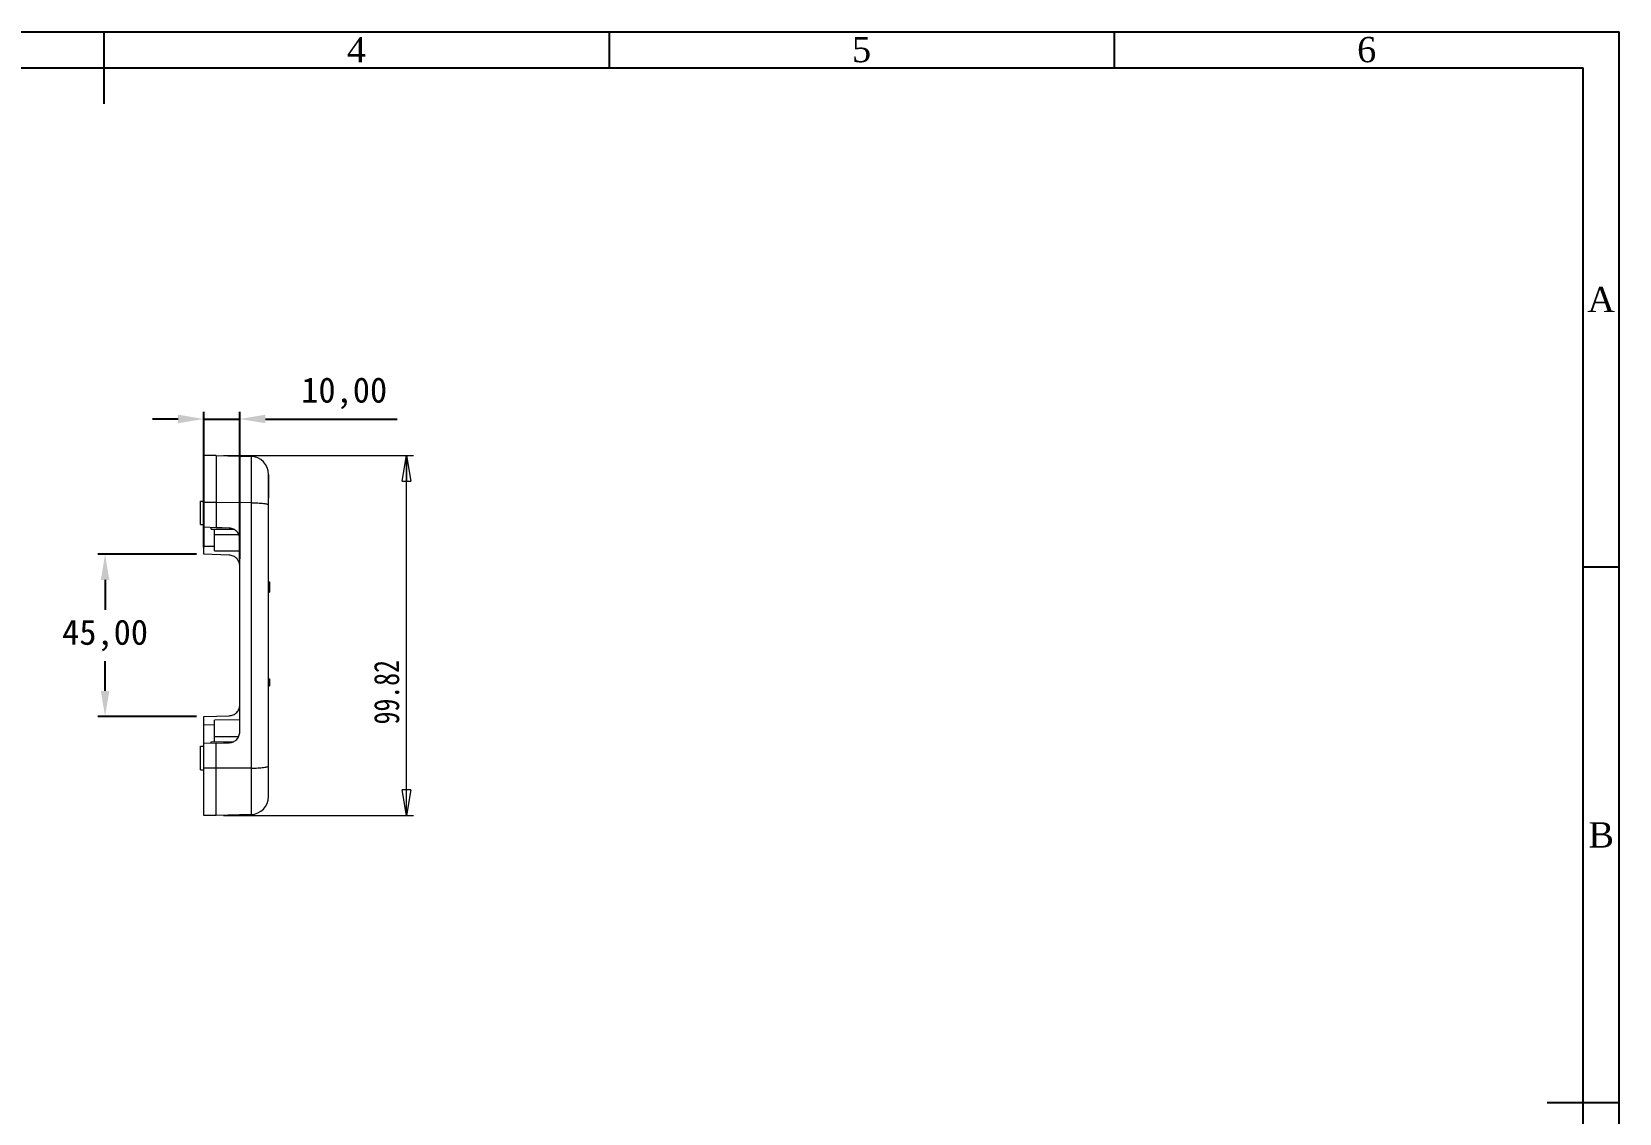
# Model space of a CAD drawing. Header units: millimetres. Extents: x 8 to 428, y 0 to 297.
# Drawn here: x 208 to 428, y 147.4 to 297.4 of the extents above; entities that cross this region are included whole.
import ezdxf

# ---------------------------------------------------------------- set-up
doc = ezdxf.new("R2010")
doc.units = ezdxf.units.MM
doc.header["$PDSIZE"] = -1
doc.styles.add('SLDTEXTSTYLE1', font='TXT', dxfattribs={"width": 0.75})
doc.dimstyles.new('ISO-25', dxfattribs={"dimtxt": 2.5, "dimasz": 2.5, "dimexe": 1.25, "dimexo": 0.625, "dimtad": 1, "dimtxsty": 'Standard', "dimcen": 2.5, "dimadec": 0, "dimazin": 0, "dimtfac": 1, "dimtmove": 0, "dimatfit": 3, "dimfxl": 1, "dimarcsym": 0})
doc.dimstyles.new('SLDDIMSTYLE0', dxfattribs={"dimtxt": 3.5, "dimasz": 3.556, "dimexe": 0, "dimexo": 0.0625, "dimgap": 0.875, "dimtad": 1, "dimlfac": 2, "dimrnd": 1e-09, "dimzin": 12, "dimdsep": 46, "dimtxsty": 'SLDTEXTSTYLE1', "dimblk1": 'CLOSED', "dimblk2": 'CLOSED', "dimsah": 1, "dimcen": 0.09, "dimadec": 0, "dimazin": 3, "dimtfac": 1, "dimtofl": 0, "dimtmove": 0, "dimatfit": 3, "dimldrblk": 'CLOSED', "dimfxl": 1, "dimfrac": 2, "dimtolj": 1, "dimtzin": 12, "dimarcsym": 0})

# ---------------------------------------------------------------- blocks, each defined once
blk = doc.blocks.new('_CLOSED')
at = {"color": 0, "linetype": 'ByBlock', "lineweight": -2}
for p, q in [((-1, 0.166667), (0, 0)), ((-1, 0.166667), (-1, -0.166667)), ((0, 0), (-1, -0.166667)), ((0, 0), (-1, 0))]:
    blk.add_line(p, q, dxfattribs=at)
blk = doc.blocks.new('_D_11')
at = {"color": 7, "linetype": 'Continuous', "lineweight": 0}
for p, q in [((234.56, 238.59), (260.9, 238.59)), ((259.9, 188.68), (259.9, 238.59)), ((234.56, 188.68), (260.9, 188.68))]:
    blk.add_line(p, q, dxfattribs=at)
at = {"color": 7, "linetype": 'Continuous', "lineweight": 0, "xscale": 3.556, "yscale": 3.556}
for p, rotation in [((259.9, 238.59, -0.91), 90.0000000000004), ((259.9, 188.68, -0.91), 270.0000000000004)]:
    blk.add_blockref('_CLOSED', p, dxfattribs=dict(at, rotation=rotation))
at = {"color": 7, "linetype": 'Continuous', "lineweight": 0, "insert": (255.39, 201.3, -0.91), "char_height": 3.5, "attachment_point": 1, "rotation": 90, "style": 'SLDTEXTSTYLE1'}
blk.add_mtext('99.82', dxfattribs=at)
blk = doc.blocks.new('*D18')
at = {"color": 0, "lineweight": -2}
for p, q in [((230.81, 224.89), (217.14, 224.89)), ((218.14, 221.33), (218.14, 217.2)), ((218.14, 205.94), (218.14, 210.07)), ((230.81, 202.39), (217.14, 202.39))]:
    blk.add_line(p, q, dxfattribs=at)
at = {"color": 0}
for points in [[(217.55, 221.33), (218.73, 221.33), (218.14, 224.89)], [(217.55, 205.94), (218.73, 205.94), (218.14, 202.39)]]:
    blk.add_solid(points, dxfattribs=at)
at = {"layer": 'Defpoints', "color": 0}
for p in [(231.81, 224.89), (218.14, 202.39), (231.81, 202.39)]:
    blk.add_point(p, dxfattribs=at)
at = {"color": 0, "insert": (218.14, 213.64), "char_height": 3.5, "attachment_point": 5}
blk.add_mtext('45,00', dxfattribs=at)
blk = doc.blocks.new('*D19')
at = {"color": 0, "lineweight": -2}
for p, q in [((231.81, 225.89), (231.81, 244.65)), ((236.81, 224.27), (236.81, 244.65)), ((228.25, 243.65), (224.69, 243.65)), ((231.81, 243.65), (236.81, 243.65)), ((240.36, 243.65), (258.63, 243.65))]:
    blk.add_line(p, q, dxfattribs=at)
at = {"color": 0}
for points in [[(228.25, 244.25), (228.25, 243.06), (231.81, 243.65)], [(240.36, 244.25), (240.36, 243.06), (236.81, 243.65)]]:
    blk.add_solid(points, dxfattribs=at)
at = {"layer": 'Defpoints', "color": 0}
for p in [(236.81, 243.65), (231.81, 224.89), (236.81, 223.27)]:
    blk.add_point(p, dxfattribs=at)
at = {"color": 0, "insert": (251.28, 247.22), "char_height": 3.5, "attachment_point": 5}
blk.add_mtext('10,00', dxfattribs=at)

msp = doc.modelspace()

# ---------------------------------------------------------------- linework, layer by layer
at = {"color": 7, "linetype": 'Continuous'}
for p, q in [((7.9759, 297.3505), (427.9759, 297.3505)), ((427.9759, 0.3505), (427.9759, 297.3505)), ((17.9759, 292.3505), (422.9759, 292.3505)), ((422.9759, 5.3505), (422.9759, 292.3505))]:
    msp.add_line(p, q, dxfattribs=at)
for p, q in [((217.9759, 297.3505), (217.9759, 287.3505)), ((287.9759, 297.3505), (287.9759, 292.3505)), ((357.9759, 297.3505), (357.9759, 292.3505)), ((427.9759, 223.1005), (422.9759, 223.1005)), ((427.9759, 148.8505), (417.9759, 148.8505))]:
    msp.add_line(p, q)
at = {"color": 7, "linetype": 'Continuous', "lineweight": 15}
for p, q in [((233.5562, 238.5928), (231.8062, 238.5928)), ((231.8062, 238.5928), (231.8062, 232.054)), ((233.5562, 238.5928), (233.5562, 232.054)), ((233.5562, 238.5928), (238.3716, 238.4667)), ((238.3716, 238.4667), (238.3716, 232.0386)), ((240.8062, 235.9675), (240.8062, 235.1217)), ((240.8062, 235.1217), (240.8062, 235.0368)), ((240.8062, 235.0368), (240.8062, 232.6953)), ((231.3562, 232.2636), (231.8062, 232.2675)), ((231.3562, 229.0136), (231.3562, 232.2636)), ((233.5562, 232.054), (231.8062, 232.054)), ((231.8062, 232.054), (231.8062, 228.6386)), ((233.5562, 232.054), (233.5562, 228.5775)), ((238.3716, 232.0386), (233.5562, 232.054)), ((238.3716, 232.0386), (238.3716, 195.2387)), ((231.3562, 229.0136), (231.8062, 229.0097)), ((233.5562, 228.5775), (231.8062, 228.6386)), ((231.8062, 226.0136), (231.8062, 228.6386)), ((232.8562, 228.3886), (232.8562, 228.5863)), ((232.8562, 228.3886), (235.9206, 228.3619)), ((233.3062, 227.6386), (233.3062, 228.3847)), ((233.3062, 225.3886), (233.3062, 227.6386)), ((236.8062, 200.2618), (236.8062, 227.0155)), ((231.8062, 226.0136), (233.3062, 226.0005)), ((231.8062, 224.8886), (231.8062, 226.0136)), ((235.3585, 224.7646), (231.8062, 224.8886)), ((233.3062, 225.3886), (236.8062, 225.3581)), ((240.8062, 221.0886), (240.9062, 221.0886)), ((240.8062, 220.3886), (240.9062, 220.3886)), ((240.9062, 221.0886), (240.9062, 220.3886)), ((240.9062, 220.3886), (240.9062, 219.6386)), ((240.8062, 219.6386), (240.9062, 219.6386)), ((240.8062, 207.6386), (240.9062, 207.6386)), ((240.8062, 207.4886), (240.9062, 207.4886)), ((240.9062, 207.6386), (240.9062, 207.4886)), ((240.9062, 207.4886), (240.9062, 206.7886)), ((240.8062, 206.7886), (240.9062, 206.7886)), ((240.8062, 206.6386), (240.9062, 206.6386)), ((240.9062, 206.7886), (240.9062, 206.6386)), ((231.8062, 202.3886), (235.3585, 202.5127)), ((231.8062, 201.2636), (231.8062, 202.3886)), ((231.8062, 201.2636), (233.3062, 201.2767)), ((231.8062, 198.6386), (231.8062, 201.2636)), ((236.8062, 201.9192), (233.3062, 201.8886)), ((233.3062, 199.6386), (233.3062, 201.8886)), ((231.3562, 198.2636), (231.8062, 198.2675)), ((231.3562, 195.0136), (231.3562, 198.2636)), ((233.5562, 198.6997), (231.8062, 198.6386)), ((231.8062, 195.2232), (231.8062, 198.6386)), ((232.8562, 198.8886), (235.9364, 198.9155)), ((232.8562, 198.7084), (232.8562, 198.8886)), ((233.3062, 198.8925), (233.3062, 199.6386)), ((233.5562, 195.2232), (233.5562, 198.6997)), ((231.3562, 195.0136), (231.8062, 195.0097)), ((233.5562, 195.2232), (231.8062, 195.2232)), ((231.8062, 188.6844), (231.8062, 195.2232)), ((238.3716, 195.2387), (233.5562, 195.2232)), ((233.5562, 188.6844), (233.5562, 195.2232)), ((238.3716, 195.2387), (238.3716, 188.8105)), ((240.8062, 193.2006), (240.8062, 194.5819)), ((240.8062, 192.2405), (240.8062, 192.4261)), ((240.8062, 192.1555), (240.8062, 192.2405)), ((240.8062, 191.3097), (240.8062, 192.1555)), ((233.5562, 188.6844), (231.8062, 188.6844)), ((238.3716, 188.8105), (233.5562, 188.6844))]:
    msp.add_line(p, q, dxfattribs=at)
at = {"color": 8, "linetype": 'Continuous', "lineweight": 15}
for p, q in [((233.3062, 227.6386), (236.6514, 227.6386)), ((233.3062, 199.6386), (236.6517, 199.6386))]:
    msp.add_line(p, q, dxfattribs=at)
at = {"color": 7, "linetype": 'Continuous', "lineweight": 15, "flags": 128}
for points in [[(235.3585, 228.5146), (234.3493, 228.5498), (233.5562, 228.5775)], [(233.5562, 198.6997), (234.5656, 198.735), (235.3585, 198.7627)]]:
    msp.add_lwpolyline(points, dxfattribs=at)
at = {"color": 7, "linetype": 'Continuous', "lineweight": 15}
for centre, start, end in [((238.3062, 235.9675), 0, 88.5), ((238.3062, 191.3097), 271.5, 360)]:
    msp.add_arc(centre, 2.5, start, end, dxfattribs=at)
for points, knots in [([(240.8062, 231.7316), (240.8062, 232.3098), (240.8062, 232.8747), (240.8062, 233.9054), (240.8062, 234.371), (240.8062, 235.1426), (240.8062, 235.4485), (240.8062, 235.861), (240.8062, 235.9675), (240.8062, 235.9675)], [0, 0, 0, 0, 0.25, 0.25, 0.5, 0.5, 0.75, 0.75, 1, 1, 1, 1]), ([(238.3716, 232.0386), (238.6933, 232.0375), (239.0132, 232.0288), (239.6029, 231.9971), (239.8724, 231.9742), (240.3215, 231.9176), (240.5009, 231.8839), (240.7433, 231.8107), (240.8062, 231.7712), (240.8062, 231.7316)], [0, 0, 0, 0, 0.25, 0.25, 0.5, 0.5, 0.75, 0.75, 1, 1, 1, 1]), ([(240.8062, 195.5456), (240.8062, 201.5461), (240.8062, 207.5923), (240.8062, 219.6849), (240.8062, 225.7311), (240.8062, 231.7316)], [0, 0, 0, 0, 0.5, 0.5, 1, 1, 1, 1]), ([(236.8062, 227.0155), (236.8062, 227.1121), (236.7969, 227.2071), (236.7607, 227.3942), (236.7333, 227.4872), (236.6615, 227.6654), (236.6175, 227.7501), (236.5136, 227.9106), (236.453, 227.9871), (236.3201, 228.1251), (236.2476, 228.1872), (236.0902, 228.2979), (236.0055, 228.3459), (235.7435, 228.463), (235.5524, 228.5078), (235.3585, 228.5146)], [0, 0, 0, 0, 0.125, 0.125, 0.25, 0.25, 0.375, 0.375, 0.5, 0.5, 0.625, 0.625, 0.75, 0.75, 1, 1, 1, 1]), ([(236.8062, 223.2655), (236.8062, 223.4391), (236.7751, 223.6259), (236.635, 223.9879), (236.5255, 224.1621), (236.2449, 224.4528), (236.0746, 224.5683), (235.7176, 224.7209), (235.5321, 224.7585), (235.3585, 224.7646)], [0, 0, 0, 0, 0.25, 0.25, 0.5, 0.5, 0.75, 0.75, 1, 1, 1, 1]), ([(235.3585, 202.5127), (235.5321, 202.5187), (235.7176, 202.5563), (236.0746, 202.709), (236.2449, 202.8244), (236.5255, 203.1151), (236.635, 203.2893), (236.7751, 203.6513), (236.8062, 203.8381), (236.8062, 204.0118)], [0, 0, 0, 0, 0.25, 0.25, 0.5, 0.5, 0.75, 0.75, 1, 1, 1, 1]), ([(235.3585, 198.7627), (235.4554, 198.766), (235.5505, 198.7787), (235.7368, 198.8217), (235.8291, 198.8526), (236.005, 198.931), (236.0882, 198.9781), (236.2451, 199.0881), (236.3194, 199.1515), (236.4523, 199.2893), (236.5118, 199.3641), (236.6165, 199.5253), (236.6612, 199.6113), (236.7684, 199.8766), (236.8062, 200.0686), (236.8062, 200.2618)], [0, 0, 0, 0, 0.125, 0.125, 0.25, 0.25, 0.375, 0.375, 0.5, 0.5, 0.625, 0.625, 0.75, 0.75, 1, 1, 1, 1]), ([(238.3716, 195.2387), (238.6933, 195.2397), (239.0132, 195.2485), (239.6029, 195.2801), (239.8724, 195.303), (240.3215, 195.3597), (240.5009, 195.3933), (240.7433, 195.4666), (240.8062, 195.5061), (240.8062, 195.5456)], [0, 0, 0, 0, 0.25, 0.25, 0.5, 0.5, 0.75, 0.75, 1, 1, 1, 1]), ([(240.8062, 191.3097), (240.8062, 191.3097), (240.8062, 191.4162), (240.8062, 191.8288), (240.8062, 192.1346), (240.8062, 192.9063), (240.8062, 193.3718), (240.8062, 194.4025), (240.8062, 194.9674), (240.8062, 195.5456)], [0, 0, 0, 0, 0.25, 0.25, 0.5, 0.5, 0.75, 0.75, 1, 1, 1, 1])]:
    msp.add_open_spline(points, degree=3, knots=knots, dxfattribs=at)

# ---------------------------------------------------------------- texts
at = {"char_height": 3.5, "attachment_point": 5}
for s, insert, width in [('{\\Ftimesout|c134;4}', (252.9759, 294.8505), 70), ('{\\Ftimesout|c134;5}', (322.9759, 294.8505), 70), ('{\\Ftimesout|c134;6}', (392.9759, 294.8505), 70), ('{\\Ftimesout|c134;A}', (425.4759, 260.2255), 5), ('{\\Ftimesout|c134;B}', (425.4759, 185.9755), 5)]:
    msp.add_mtext(s, dxfattribs=dict(at, insert=insert, width=width))

# ---------------------------------------------------------------- dimensions: what is measured, and where the dimension line sits
dim = msp.add_linear_dim(base=(236.8062, 243.653), p1=(231.8062, 224.8886), p2=(236.8062, 223.2655), dimstyle='ISO-25', override={"dimtxt": 3.5, "dimasz": 3.556, "dimexe": 1, "dimexo": 1, "dimgap": 1.524, "dimtih": 1, "dimtoh": 1, "dimlfac": 2, "dimzin": 0, "dimadec": 2, "dimtzin": 0})
dim.commit()
dim.dimension.update_dxf_attribs({"geometry": '*D19', "text_midpoint": (251.2755, 247.2186)})
at = {"color": 7, "linetype": 'Continuous', "lineweight": 0}
dim = msp.add_linear_dim(base=(259.9039, 238.5928), p1=(233.5562, 188.6844), p2=(233.5562, 238.5928), angle=90, dimstyle='SLDDIMSTYLE0', dxfattribs=at)
dim.commit()
dim.dimension.update_dxf_attribs({"geometry": '_D_11', "text_midpoint": (259.9039, 208.5369), "dimtype": 160})
dim = msp.add_linear_dim(base=(218.1417, 202.3886), p1=(231.8062, 224.8886), p2=(231.8062, 202.3886), angle=90, dimstyle='ISO-25', override={"dimtxt": 3.5, "dimasz": 3.556, "dimexe": 1, "dimexo": 1, "dimgap": 1.524, "dimtih": 1, "dimtoh": 1, "dimlfac": 2, "dimzin": 0, "dimadec": 2, "dimtzin": 0})
dim.commit()
dim.dimension.update_dxf_attribs({"geometry": '*D18', "text_midpoint": (218.1417, 213.6386)})

doc.saveas('drawing.dxf')
